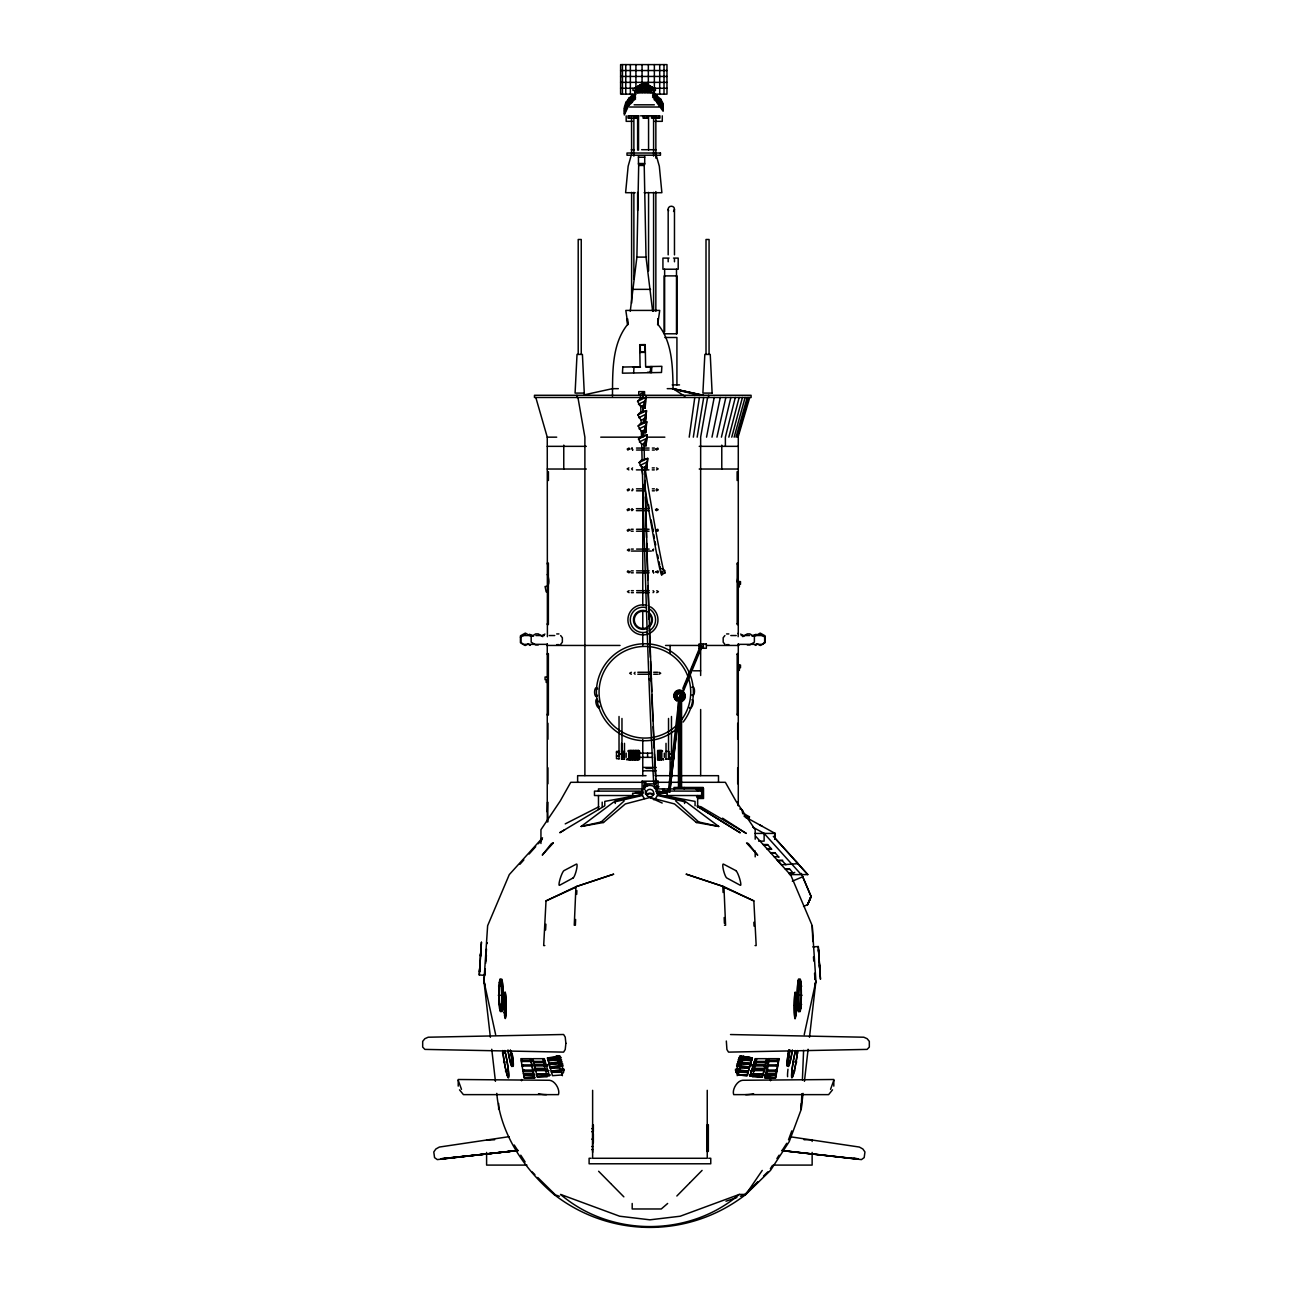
<?xml version="1.0" encoding="UTF-8"?>
<svg xmlns="http://www.w3.org/2000/svg" width="1292" height="1292" viewBox="0 0 1292 1292"><rect width="100%" height="100%" fill="white"/><g stroke="black" fill="none" stroke-linecap="round" stroke-linejoin="round"><path stroke-width="1.5" d="M592.624 1090.319L592.624 1158.278L707.241 1158.278L707.241 1090.319M644.32 484.145A187.34 3.585 81.1 0 0 661.827 574.585L661.843 570.967L661.843 574.585L664.895 572.873L664.944 570.644L661.875 568.738M547.259 811.877L547.614 801.944L547.953 821.825M630.254 311.227L636.891 257.108L638.684 165.457M661.843 574.585L661.875 572.372M726.33 1041.029L726.912 1049.54L728.527 1052.124L867.126 1049.395L869.322 1047.069L869.322 1041.368L867.126 1038.687L863.815 1037.218L730.513 1034.537M801.847 1093.678L801.218 1109.408L789.218 1141.627L770.468 1170.423L745.855 1194.422L740.445 1196.279M802.397 1079.902L803.592 1050.38M575.618 919.452L575.376 925.233L574.262 925.233L575.925 886.7L613.555 874.216L575.925 886.7L546.015 900.895L543.674 945.566L544.788 945.566M576.684 894.403L576.862 890.559M643.691 432.788L646.775 421.741L640.251 423.711L638.151 425.989L641.381 431.431L645.693 432.739L646.775 421.741L638.151 425.989M638.781 417.736L645.725 414.312L643.416 421.66L645.419 421.612L646.501 410.614L639.976 412.584L637.877 414.861L641.107 420.304L641.187 424.018M645.693 432.739L646 425.439L639.055 428.863M644.03 445.869L646.016 445.821L647.098 434.823L640.574 436.793L638.474 439.054L641.704 444.513L642.108 460.194M639.992 465.459L646.953 462.052L644.627 469.384L646.63 469.351L647.712 458.353L641.187 460.307L639.088 462.584L642.318 468.027L642.673 481.738A6667.479 64.325 90 0 0 648.342 663.7L649.488 693.546A6667.479 64.325 90 0 0 652.961 769.854L653.704 782.952M737.732 804.706L737.942 801.944L738.152 804.706M545.595 930.03L545.902 924.2M657.967 318.801L657.66 324.744L659.727 310.419L625.829 310.419L627.896 324.744L627.573 318.801M485.162 969.065L484.775 975.331L479.284 974.976L481.432 942.256M633.645 372.984L634.017 366.831M650.296 372.677L650.651 366.54M651.459 372.661L651.83 366.508M479.962 964.591L480.091 962.492L479.978 964.446M480.624 954.74L481.222 945.421L480.931 949.572M480.188 961.054L480.043 963.218L480.204 961.006M480.527 956.161L480.672 954.013L480.511 956.209M480.075 962.427L479.493 971.81L479.784 967.66M479.978 964.866L480.414 958.212M480.398 957.808L481.432 942.272M490.379 1037.25L483.951 981.112L487.633 925.718L509.29 874.603L542.527 837.83M485.679 961.2L486.486 948.99M480.188 961.636L479.284 974.959M480.527 955.596L480.753 952.366M495.643 1034.65L483.951 981.112L485.081 969.242M485.647 963.315L486.406 955.402M736.359 1071.924L736.537 1070.131L736.101 1071.924L738.168 1074.992L747.002 1075.671L752.073 1058.003L740.655 1056.032L735.859 1071.924L737.926 1074.992L747.115 1075.671L752.186 1058.003L739.492 1056.048M803.043 1093.371L801.218 1109.408L801.218 1103.513M804.432 1081.339L808.098 1049.265M809.486 1037.25L815.914 981.112L812.232 925.718L790.575 874.603M669.514 790.591L665.396 790.591L665.396 791.996L669.805 791.996L680.399 696.307L681.756 693.029M682.031 694.611L680.674 697.89L669.805 791.996L668.4 790.591L679.156 697.341L680.513 694.062M643.158 83.867L641.123 88.276L643.497 83.867M668.174 254.863L668.174 209.256C668.012 205.202 674.634 205.202 674.472 209.256L674.472 254.863M674.472 209.256L673.552 211.484M689.217 437.164L694.789 397.484M750.168 1075.897L755.255 1058.681L766.705 1058.681L765.235 1068.355L762.215 1076.817L749.925 1075.897L755.497 1058.681M693.336 437.164L699.408 397.484M697.163 437.164L703.688 397.484M778.785 1058.681L775.442 1077.883L764.509 1077.706L765.526 1077.883L767.577 1064.899L777.509 1064.899L777.509 1066.013L763.943 1066.013M768.223 1062.347L768.853 1058.681M707.596 397.484L700.652 437.164L700.652 643.448M766.705 1058.681L762.393 1076.817L752.477 1076.817L756.773 1058.681M547.953 723.262L547.953 739.25M547.953 767.803L547.953 783.792M706.546 437.164L714.201 397.484M737.684 739.25L737.684 723.262M737.684 783.792L737.684 767.803M711.989 437.164L720.29 397.484M804.222 1034.65L815.914 981.112L814.864 984.94M716.947 437.164L725.846 397.484M721.42 437.164L730.852 397.484M735.293 397.484L725.377 437.164L725.377 446.338M728.833 437.164L739.153 397.484M643.852 83.867L642.641 88.276L642.285 86.079M731.757 437.164L742.432 397.484M734.147 437.164L745.113 397.484M631.255 155.218L628.138 166.248L625.603 192.702L635.179 192.702M736.004 437.164L747.196 397.484M737.312 437.164L748.666 397.484M737.199 1075.671L739.218 1068.597M740.736 1063.3L741.753 1059.763M738.071 437.164L749.748 397.484M743.707 1056.048L738.168 1074.992L747.357 1074.508M625.845 102.391L624.311 107.333L624.311 114.972L628.623 105.637L632.482 102.116L632.482 94.461L625.845 102.391L625.845 110.03M624.311 108.867L628.623 99.532L635.583 94.381M624.311 110.401L628.623 101.067L635.583 95.915M624.311 111.919L628.623 102.601L635.583 97.449M624.311 113.454L628.623 104.119L635.583 98.983M632.967 489.829L632.014 490.815L632.644 488.844M652.896 529.252L652.896 531.206M652.686 550.069L653.623 549.084L652.993 551.054M750.523 1063.461L752.364 1058.003L748.456 1057.147M645.419 421.612L646.501 410.614L637.877 414.861M646.016 445.821L647.098 434.823L638.474 439.054M646.63 469.351L647.712 458.353L639.088 462.584M830.546 1089.334L833.808 1080.306M788.491 1139.835L791.786 1130.888M809.567 899.926L807.565 904.723L811.053 896.503L801.363 873.457M682.919 688.248L700.652 645.451M682.806 690.493L701.168 646.145M683.08 692.076L702.17 646.016M642.883 83.867L639.766 88.276L641.413 86.079M832.516 1089.834L828.624 1094.631L733.695 1094.631C731.87 1089.915 736.892 1080.79 742.593 1080.274L833.808 1079.498L833.808 1086.12M808.679 901.977L807.516 904.755L811.134 896.503L802.687 876.751M809.858 899.248L810.52 897.746M808.97 901.315L811.101 896.503L807.645 904.691L803.527 906.419M644.369 459.403L644.127 443.317L646.339 438.521L639.378 441.945M748.31 818.66L748.892 817.61L745.726 817.658M629.511 449.051L627.815 450.036L627.234 449.051L628.946 448.066L629.979 449.051M629.511 489.829L627.815 490.815L627.234 489.829L628.946 488.844M656.045 449.051L657.741 448.066L658.306 449.051L656.611 450.036L655.577 449.051M629.414 509.678L627.702 510.647L627.137 509.678L628.849 508.693L629.882 509.678M629.511 530.221L627.815 531.206L627.234 530.221L628.946 529.252L629.979 530.221M655.932 509.678L656.514 508.693L658.209 509.678L656.514 510.647L655.48 509.678M629.575 571.839L629.01 572.808L627.298 571.839L627.88 570.854L630.044 571.839M656.045 530.221L657.741 529.252L658.306 530.221L657.741 531.206L655.577 530.221M656.11 571.839L657.806 570.854L658.371 571.839L657.806 572.808L655.642 571.839M548.422 471.693L548.422 480.511M737.118 480.511L737.118 471.693M660.81 796.082L662.667 796.082M770.355 1168.727L772.535 1165.336M776.912 1158.569L779.092 1155.177M782.371 1150.09L786.731 1143.307M496.806 1093.371C500.036 1133.326 523.954 1169.034 554.01 1194.422A155.977 155.977 0 0 0 745.855 1194.422L762.232 1170.423M676.41 700.183L678.025 698.084L677.347 697.567A2.842 2.842 0 0 1 677.719 693.223A2.842 2.842 0 0 1 681.934 694.353A2.842 2.842 0 0 1 680.093 698.294L678.494 698.504L681.126 700.829M560.647 644.353L562.359 642.156L562.359 637.747L560.647 635.535M724.909 635.535L723.181 637.747L723.181 642.156L724.909 644.353M657.967 787.845L659.001 786.57M519.901 864.316L523.858 859.891M529.122 854.012L535.695 846.664M538.328 843.724L542.285 839.299M637.554 401.376L639.637 399.099L646.162 397.145L645.079 408.143L643.093 408.175L643.206 405.623L646.162 397.145L637.554 401.376L640.767 406.819L640.913 412.358M640.687 86.079L638.603 88.276L642.673 83.867M676.846 1196.004L689.427 1183.23M689.702 1182.955L702.073 1170.407M642.076 792.287L642.076 781.192L644.756 783.873L655.367 783.873L658.048 781.192L658.048 787.587L654.463 787.587M744.903 1194.422L757.79 1181.712M763.524 1176.059L767.819 1171.828M637.699 88.276L642.528 83.867M642.269 795.501L613.522 802.154L581.142 826.46L601.151 821.97L624.117 800.992M667.657 1203.466L661.278 1208.973L632.192 1208.973L632.192 1203.466M581.142 826.46L603.477 822.487L625.344 803.931L649.924 797.503L674.521 803.931L696.388 822.487L718.723 826.46L686.343 802.154L657.596 795.501M739.299 1194.422C689.201 1237.284 610.648 1237.284 560.567 1194.422L619.643 1216.224L649.924 1219.826L680.206 1216.224L739.299 1194.422L745.855 1194.422M742.787 636.649L747.277 633.888L749.893 633.888L754.383 636.649L754.383 642.156L749.893 644.918L747.277 644.918M646.485 83.867L653.72 88.276L646.501 83.867L641.962 83.867L634.743 88.276L639.75 86.079M541.881 635.89L544.933 634.065M564.652 829.771L559.759 832.71L604.785 805.804L604.785 801.395L642.076 794.532M641.962 83.867L634.856 88.276L638.329 86.079L650.215 86.079L651.346 88.276L645.935 83.867M751.976 636.116L756.111 634.275M520.434 637.247L525.214 634.485M528.59 643.674L525.214 645.515L520.434 642.754L520.434 635.826L525.36 633.08L530.14 635.826M755.416 635.826L760.18 633.08L765.106 635.826L765.106 642.754L760.342 645.515L756.967 643.674M565.218 823.892L598.923 806.741M640.767 406.819L643.206 405.623L643.174 411.873M641.107 420.304L643.529 419.109L643.626 422.823M641.704 444.513L644.127 443.317M642.318 468.027L644.74 466.832L644.983 483.111A6668.949 64.342 -90 0 0 645.209 491.025M575.263 887.539L546.015 900.895M789.525 874.587L794.742 872.375M792.319 881.176L802.768 876.751M725.991 1201.237L736.828 1197.523M646.097 794.612L649.924 793.74L653.768 794.612M696.388 822.487L698.714 821.97L718.723 826.46M547.437 1058.003L559.097 1056.032L563.748 1071.924L561.697 1074.992L552.492 1075.671L547.437 1058.003L560.841 1057.227M548.196 1059.569L559.872 1057.599L559.872 1058.713L548.196 1060.667L548.196 1059.569L552.233 1059.569M548.196 1060.667L561.6 1059.892M549.294 1063.413L560.97 1061.443L560.97 1062.557L549.294 1064.511L549.294 1063.413L553.331 1063.413M562.698 1063.736L549.294 1064.511M550.327 1067.014L562.004 1065.06L562.004 1066.158L550.327 1068.113L550.327 1067.014L554.365 1067.014M551.539 1071.213L563.199 1069.259L563.199 1070.357L551.539 1072.312L551.539 1071.213L555.576 1071.213M584.049 394.868L612.473 388.666L618.335 388.666M642.221 794.742L615.25 800.539L615.25 803.479M646.081 793.918L649.924 793.094L653.784 793.918M502.378 1052.98L503.379 1052.818M504.042 1052.98L505.043 1052.818M503.557 1061.976L504.542 1061.814M505.915 1061.976L506.9 1061.814M505.43 1070.971L506.416 1070.81M507.094 1070.971L508.079 1070.81M506.884 1074.702L507.885 1074.524M531.755 1058.681L520.837 1058.681L524.164 1077.883L534.517 1077.011L530.431 1058.681M524.164 1077.883L535.114 1077.706L525.182 1077.706M509.032 1136.685L439.361 1147.054L435.872 1148.992L433.789 1151.963L434.548 1157.616L437.294 1159.602L516.816 1150.51M678.946 698.907L680.206 698.746M680.513 699.085L678.914 699.295L679.35 697.89M440.96 1159.069L516.558 1150.623M440.943 1158.956L518.286 1150.526L440.927 1158.779L516.994 1150.607M537.214 1076.817L549.455 1075.897L544.352 1058.681L532.918 1058.681L537.214 1076.817L547.13 1076.817L542.834 1058.681M812.797 946.907L818.288 946.535L819.225 960.457L819.063 958.357M639.831 352.441L645.37 352.345M633.209 367.283L640.493 367.138M645.952 367.041L651.41 366.944M647.453 372.306L651.087 372.241M499.31 982.372L500.311 982.372M498.567 986.151L499.568 986.151M500.101 986.151L501.118 986.151M504.3 994.824L505.124 994.808M498.292 995.276L499.31 995.276M500.488 995.276L501.49 995.276M503.832 997.892L505.624 997.876M498.68 1004.401L499.681 1004.385M500.214 1004.401L501.231 1004.385M503.67 1005.289L504.494 1005.289M505.059 1005.289L505.883 1005.289M499.471 1008.18L500.472 1008.164M503.928 1012.686L505.721 1012.686M504.429 1015.754L505.253 1015.754M620.596 70.527L666.979 70.527M620.596 76.438L666.979 76.438M620.596 82.365L666.979 82.365M620.596 88.276L666.979 88.276M634.743 92.685L653.72 92.685L653.72 90.488L653.607 92.685M635.922 94.138L620.596 94.138L620.596 64.6L666.979 64.6L666.979 94.138L654.366 94.138L654.366 90.23M634.13 104.814L654.333 104.814M629.543 107.01L658.92 107.01M638.894 115.828L627.993 115.828L627.993 118.153L632.353 118.153M640.59 115.828L655.884 115.828L655.884 118.153M662.279 115.828L662.279 121.335L654.769 121.335M633.839 118.153L638.2 118.153L638.2 115.828M632.499 121.335L626.184 121.335L626.184 115.828M631.255 149.71L634.372 149.71M641.639 149.71L656.207 149.71M638.49 157.22L644.676 157.22M638.49 163.519L644.676 163.519M639.201 165.457L643.707 165.457M644.223 165.457L646.016 257.108L652.654 311.227M644.143 192.702L648.455 192.702M649.666 192.702L661.875 192.702L659.324 166.248L656.207 155.218M636.891 257.108L646.016 257.108M669.03 258.093L662.925 258.093L662.925 269.22L678.187 269.22L678.187 258.093L673.52 258.093M632.321 289.36L650.57 289.36M664.363 333.788L676.976 333.788L676.976 275.89L664.136 275.89L664.136 331.786M664.831 337.487L676.927 337.487L676.927 384.887M672.211 384.887L679.511 384.887M667.221 388.666L673.084 388.666L703.397 395.287M584.355 393.091L575.085 393.091L577.023 354.412L582.417 354.412L584.275 393.091M712.183 393.091L702.896 393.091L704.834 354.412L710.245 354.412L712.118 393.091M641.203 397.484L534.468 397.484L534.468 395.287L751.088 395.287L751.088 397.484L645.919 397.484M535.809 397.484L547.259 437.164L556.707 437.164M600.748 437.164L642.77 437.164M648.39 437.164L664.863 437.164M547.259 446.338L586.326 446.338M699.214 446.338L738.281 446.338M636.488 448.066L649.068 448.066M652.347 448.066L654.382 448.066M636.488 450.036L649.068 450.036M652.347 450.036L654.382 450.036M628.849 467.914L627.137 468.899L628.849 469.884M632.547 467.914L631.61 468.899L632.547 469.884M652.25 467.914L654.285 467.914M656.514 467.914L658.209 468.899L656.514 469.884M547.259 469.028L586.326 469.028M699.214 469.028L738.281 469.028M636.391 469.884L648.955 469.884M652.25 469.884L654.285 469.884M636.488 488.844L643.674 488.844M652.347 488.844L654.382 488.844M656.611 488.844L658.306 489.829L656.611 490.815L656.045 489.829M636.488 490.815L643.674 490.815M652.347 490.815L654.382 490.815M636.391 508.693L648.955 508.693M636.391 510.647L648.955 510.647M631.174 529.252L633.193 529.252M636.488 529.252L649.068 529.252M631.174 531.206L633.193 531.206M636.488 531.206L649.068 531.206M631.271 549.084L633.29 549.084M636.585 549.084L649.165 549.084M629.043 551.054L627.347 550.069L629.043 549.084L629.608 550.069M631.271 551.054L651.362 551.054M547.259 563.086L548.373 563.086L548.373 624.553L547.259 624.553M738.281 563.086L737.183 563.086L737.183 624.553L738.281 624.553M547.259 563.99L548.373 563.99M737.183 563.99L738.281 563.99M631.239 570.854L633.258 570.854M636.552 570.854L649.133 570.854M631.239 572.808L633.258 572.808M636.552 572.808L649.133 572.808M547.259 574.456C548.729 576.539 550.683 587.666 545.062 586.487L546.161 591.833L547.259 591.833M738.281 574.456L737.167 581.965M738.281 581.594L740.494 581.594L740.494 584.259L739.379 584.259M738.281 586.939L739.379 586.939L739.379 581.594M629.107 590.686L627.411 591.671L629.107 592.657M631.336 590.686L633.371 590.686M636.649 590.686L649.23 590.686M653.058 590.686L654.01 591.671L653.058 592.657M656.772 590.686L658.468 591.671L656.772 592.657M631.336 592.657L633.371 592.657M636.649 592.657L649.23 592.657M547.259 623.648L548.373 623.648M737.183 623.648L738.281 623.648M738.281 633.128L738.152 636.698M556.707 633.936L558.952 633.936M726.588 633.936L728.833 633.936M529.445 634.275L533.58 636.116M760.148 634.485L765.106 637.247M523.228 635.535L532.466 635.535M535.922 635.535L544.352 635.535M549.31 635.535L554.752 635.535M730.804 635.535L736.23 635.535M741.204 635.535L749.635 635.535M753.075 635.535L762.328 635.535M547.437 644.353L523.018 644.353L520.918 642.156L520.918 637.747M738.103 644.353L762.538 644.353L764.638 642.156L764.638 637.747M556.707 644.643L558.952 644.643M726.588 644.643L728.833 644.643M538.279 644.918L535.663 644.918L531.173 642.156L531.173 636.649L535.663 633.888L538.279 633.888L542.769 636.649M529.445 645.289L530.414 645.289M546.613 645.451L620.031 645.451M665.525 645.451L701.314 645.451M706.546 645.451L738.943 645.451M755.126 645.289L756.111 645.289M547.259 653.607L548.373 653.607L548.373 715.074L547.259 715.074M738.281 653.607L737.183 653.607L737.183 715.074L738.281 715.074M547.259 654.511L548.373 654.511M737.183 654.511L738.281 654.511M738.281 665.041L740.494 665.041L740.494 667.722L739.379 667.722M738.281 670.387L739.379 670.387L739.379 665.041M693.336 670.806L700.652 670.806M631.352 672.26L629.656 673.245L631.352 674.23M635.066 672.26L634.114 673.245L635.066 674.23M637.812 672.26L651.475 672.26M653.687 672.26L657.596 672.26M659.017 672.26L660.713 673.245L659.017 674.23M637.812 674.23L651.475 674.23M653.687 674.23L657.596 674.23M547.259 677.008L545.062 677.008L545.062 679.673L546.161 679.673L546.161 682.354L547.259 682.354M547.259 714.169L548.373 714.169M737.183 714.169L738.281 714.169M628.687 751.266L629.527 751.266M630.367 751.266L631.207 751.266M632.046 751.266L632.886 751.266M633.726 751.266L634.566 751.266M635.406 751.266L636.245 751.266M637.085 751.266L637.925 751.266M638.765 751.266L639.605 751.266L639.605 759.228L638.765 759.228M657.612 751.266L658.452 751.266M659.291 751.266L660.131 751.266M660.971 751.266L661.811 751.266M619.029 751.395L616.494 751.395L616.494 758.695L619.029 758.695M621.549 751.395L624.488 751.395M666.01 751.395L668.949 751.395M671.469 751.395L673.988 751.395L673.988 758.695L671.469 758.695M616.494 752.38L619.029 752.38M671.469 752.38L673.988 752.38M637.925 753.155L652.638 753.155M619.029 754.011L621.969 754.011M668.529 754.011L671.469 754.011M616.494 756.03L619.029 756.03M637.925 757.354L652.638 757.354M621.549 759.115L624.488 759.115M666.01 759.115L668.949 759.115M627.008 759.228L627.847 759.228M628.687 759.228L629.527 759.228M630.367 759.228L631.207 759.228M632.046 759.228L632.886 759.228M633.726 759.228L634.566 759.228M635.406 759.228L636.245 759.228M637.085 759.228L637.925 759.228M657.612 759.228L658.452 759.228M659.291 759.228L660.131 759.228M660.971 759.228L661.811 759.228M662.651 759.228L663.49 759.228M643.642 767.432L653.09 767.432M654.35 767.432L656.207 767.432M646.048 768.417L651.33 768.417M643.642 770.807L653.041 770.807M654.35 770.807L656.207 770.807M646.048 775.684L577.621 775.684L577.621 782.306M655.076 775.684L718.497 775.684L718.497 782.306M642.076 781.192L658.048 781.192M646.048 782.306L570.757 782.306L560.211 801.04L540.944 829.69L540.944 843.482M655.092 782.306L725.361 782.306L735.907 801.04L755.19 829.69L755.19 839.202M647.567 784.906L643.674 784.906L643.674 787.587M643.674 785.746L647.26 785.746M642.108 788.911L598.471 788.911L598.471 791.124M655.997 788.911L701.637 788.911L701.637 796.227L696.549 796.227M696.259 789.703L702.073 789.703M642.108 791.124L594.481 791.124L594.481 795.533L634.162 795.533M655.997 791.124L659.97 791.124M701.637 791.124L662.635 791.059L664.298 791.059M637.198 791.964L639.055 791.625M643.222 791.996L635.551 791.996L635.551 793.223M656.643 791.996L664.298 791.996M642.043 792.416L636.116 791.996M657.822 792.416L663.733 791.996M643.222 793.223L632.644 793.223L632.644 797.148M656.643 793.223L667.205 793.223L667.205 797.148M665.929 795.533L701.637 795.533M637.198 796.082L639.055 796.082M696.986 797.035L702.073 797.035M697.276 797.697L703.106 797.697L703.106 787.458L674.004 787.458L674.004 788.911M697.712 798.488L703.526 798.488L703.526 788.249M754.948 833.421L775.119 833.421L775.119 839.202M758.614 841.14L764.121 841.14L764.121 833.421L752.752 827.122M763.152 844.532L767.561 844.532L771.744 849.296L767.335 849.296M763.637 845.21L768.046 845.21M766.85 848.618L771.243 848.618M770.533 852.704L774.942 852.704L778.947 857.258M770.84 853.172L775.248 853.172M774.231 856.79L778.64 856.79M782.71 860.214L777.203 860.214L788.831 873.021L793.24 873.021M777.849 860.795L782.258 860.795L785.891 864.816M785.148 868.918L789.557 868.918L793.466 873.457L789.057 873.457L790.09 874.603L807.839 874.603L773.31 836.295M786.844 869.354L789.783 869.354M724.489 925.233L725.587 925.233L723.94 886.7L686.294 874.216L723.94 886.7L753.85 900.895L756.175 945.566L755.077 945.566M753.85 900.895L724.602 887.539M556.158 1056.048L560.114 1056.048M560.889 1057.631L556.917 1057.631L556.917 1058.729L560.889 1058.729M738.733 1057.631L751.411 1059.569L751.411 1060.667L738.007 1059.892M742.254 1058.003L752.186 1058.003M738.733 1058.729L751.411 1060.667M767.852 1058.681L779.06 1058.681L775.701 1077.883L765.009 1077.011L769.176 1058.681L767.351 1070.454L765.009 1077.011L774.425 1077.706M747.39 1059.569L751.411 1059.569M532.433 1060.377L521.516 1060.377L521.516 1061.475L532.433 1061.475M767.173 1060.377L778.107 1060.377L778.107 1061.475L767.173 1061.475M561.988 1061.475L558.015 1061.475L558.015 1062.573L561.988 1062.573M737.635 1061.475L750.313 1063.413L750.313 1064.511L736.908 1063.736M737.635 1062.573L750.313 1064.511M746.275 1063.413L750.313 1063.413M547.921 1064.689L534.194 1064.689L534.194 1065.916L547.921 1065.916M751.702 1064.689L765.429 1064.689L765.429 1065.916L751.702 1065.916M563.021 1065.076L559.048 1065.076L559.048 1066.175L563.021 1066.175M736.601 1065.076L749.279 1067.014L749.279 1068.113L739.363 1068.113M533.031 1066.013L522.113 1066.013L522.113 1064.899L532.029 1064.899L532.029 1066.013M736.601 1066.175L749.279 1068.113M745.242 1067.014L749.279 1067.014M550.327 1068.113L560.243 1068.113M534.613 1068.355L544.53 1068.355M755.077 1068.355L764.993 1068.355M564.216 1069.275L560.26 1069.275L560.26 1070.374L564.216 1070.374M735.39 1069.275L748.084 1071.213L748.084 1072.312L738.152 1072.312L738.152 1071.213M533.935 1070.067L523.018 1070.067L523.018 1071.181L533.935 1071.181M766.689 1070.067L776.605 1070.067L776.605 1071.181L766.689 1071.181M735.39 1070.374L748.084 1072.312M549.035 1070.6L535.308 1070.6L535.308 1069.372L546.742 1069.372L546.742 1070.6M750.571 1070.6L764.315 1070.6L764.315 1069.372L752.865 1069.372L752.865 1070.6M744.047 1071.213L748.084 1071.213M551.539 1072.312L561.455 1072.312L561.455 1071.213M523.389 1073.329L533.305 1073.329L534.081 1077.883M766.301 1073.329L776.234 1073.329M534.694 1074.508L523.777 1074.508L523.777 1075.606L534.694 1075.606M764.912 1074.508L775.83 1074.508L775.83 1075.606L764.912 1075.606M550.392 1074.992L536.664 1074.992L536.664 1073.765L548.099 1073.765L548.099 1074.992M749.231 1074.992L762.958 1074.992L762.958 1073.765L751.524 1073.765L751.524 1074.992M765.526 1077.883L775.442 1077.883M459.516 1089.834L463.424 1094.631L558.435 1094.631C560.26 1089.915 555.237 1080.79 549.52 1080.274L458.224 1079.498L458.224 1086.12M591.801 1128.659L592.624 1128.659M591.801 1131.727L592.624 1131.727M591.801 1139.14L592.624 1139.14M494.658 1139.738L486.6 1140.174M804.076 1139.738L812.135 1139.738L812.135 1141.434M591.801 1146.537L592.624 1146.537M591.801 1149.605L592.624 1149.605M591.138 1158.278L589.104 1158.278L589.104 1163.785L710.762 1163.785L710.762 1158.278L708.71 1158.278M526.942 1165.093L486.6 1165.093L486.6 1152.416M773.811 1165.093L812.135 1165.093L812.135 1152.416M800.006 982.372L801.024 982.372M799.215 986.151L800.216 986.151M800.765 986.151L801.767 986.151M795.21 994.808L796.017 994.824M798.827 995.276L799.845 995.276M801.024 995.276L802.025 995.276M794.693 997.876L796.486 997.892M799.102 1004.385L800.103 1004.401M800.636 1004.385L801.654 1004.401M795.824 1005.289L796.647 1005.289M794.451 1005.289L795.258 1005.289M799.845 1008.164L800.846 1008.18M794.612 1012.686L796.405 1012.686M795.081 1015.754L795.888 1015.754M749.925 1075.897L762.393 1076.817M781.757 1150.607L857.791 1158.956M853.818 1158.359L857.823 1158.779L853.851 1158.359M782.177 1150.623L861.441 1159.602L864.187 1157.616L864.946 1151.963L862.862 1148.992L859.374 1147.054L789.703 1136.685M781.918 1150.51L857.775 1159.102M796.954 1052.818L797.939 1052.98M795.291 1052.818L796.276 1052.98M795.775 1061.814L796.76 1061.976M793.417 1061.814L794.418 1061.976M793.918 1070.81L794.903 1070.971M792.238 1070.81L793.24 1070.971M792.448 1074.524L793.433 1074.702M697.002 806.03L700.926 806.741L746.275 833.421L722.551 818.191M657.773 794.532L695.064 801.395L695.064 805.804M657.628 794.742L684.598 800.539L684.598 803.479M672.857 388.666L702.961 395.287M601.151 821.97L603.477 822.487M672.211 388.666L701.653 395.287M673.019 389.102L697.599 394.835M554.01 1194.422L559.42 1196.279M680.674 697.89L679.156 697.341L680.399 696.307L680.674 787.458M649.924 797.503L662.198 803.026M743.74 813.653L749.57 816.835L748.472 818.757L749.118 817.545L744.16 815.01M744.16 816.383L762.312 826.331M759.551 824.845L775.119 833.421M740.623 634.065L743.675 635.89M654.075 93.46L660.664 99.064L663.135 103.618L663.135 111.257L657.063 102.924L657.063 95.285M652.589 94.074L660.664 100.582L663.135 105.153M652.589 95.608L660.664 102.116L663.135 106.687M652.589 97.142L660.664 103.651L663.135 108.221M654.075 99.581L660.664 105.185L663.135 109.739M650.134 86.079L653.607 88.276M684.922 396.386L673.084 388.666C672.664 367.09 672.438 342.219 658.177 324.744L658.177 318.801M645.58 83.867L650.764 88.276L650.764 92.685M678.171 699.247L677.444 698.681A3.714 3.714 0 0 1 676.96 692.706A3.714 3.714 0 0 1 682.838 694.288A3.714 3.714 0 0 1 679.35 699.263M676.927 699.489L676.071 698.827A4.635 4.635 0 0 1 675.328 697.874M677.363 700.296L675.781 699.117A5.039 5.039 0 0 1 676.459 691.414A5.039 5.039 0 0 1 683.92 693.416A5.039 5.039 0 0 1 680.658 700.425M677.121 700.603L675.458 699.44A5.507 5.507 0 0 1 676.184 691.042A5.507 5.507 0 0 1 684.34 693.223A5.507 5.507 0 0 1 680.771 700.878L680.642 700.393M645.306 83.867L649.876 88.276L647.777 86.079M645.79 83.867L650.764 88.276L648.713 86.079M644.983 83.867L648.713 88.276L647.05 86.079M679.77 698.681L681.562 701.621L681.562 788.249M675.748 800.992L698.714 821.97M532.029 1171.828L534.904 1174.654M537.763 1177.48L554.962 1194.422M658.048 787.587L655.367 783.873M598.616 1171.263L611.003 1183.811M611.471 1184.296L623.858 1196.844M644.611 83.867L647.34 88.276L646.194 86.079M774.635 837.83L798.036 863.654L781.482 864.816L755.61 836.199M764.121 833.421L801.266 874.603M795.904 861.36L807.758 874.603M644.24 86.079L645.822 88.276L645.241 86.079M514.216 1145.003L517.494 1150.09M520.773 1155.177L525.133 1161.944M643.238 86.079L644.24 88.276M645.031 427.684L646.371 430.801M668.594 210.838L668.174 209.256M458.224 1080.306L461.486 1089.334M557.853 1059.763L558.871 1063.3M560.389 1068.597L562.408 1075.671M483.951 981.112L485.001 984.94M577.944 397.484L584.888 437.164L584.888 775.588M530.754 1058.681L533.305 1073.329M491.751 1049.265L495.434 1081.339M818.676 952.915L818.983 957.049L818.288 946.552M819.822 969.856L819.709 967.902L820.258 976.09L819.532 965.35L820.468 979.239L818.983 956.92L819.112 959.068M814.881 978.529L814.961 979.627L814.558 973.247M818.757 953.286L818.498 949.717L818.611 951.687M818.983 956.532L819.322 962.056M819.419 963.751L819.774 969.275L819.645 966.739M813.476 956.888L813.766 961.038M818.934 956.661L819.822 969.145M753.866 922.262L754.06 926.138M722.842 886.7L723.084 892.481M724.166 917.53L724.408 923.312M651.669 691.414L650.651 665.105A6668.949 64.342 -90 0 1 650.506 661.213M812.232 925.718L812.813 941.545M643.787 436.518L643.804 430.236L641.381 431.431L641.51 437.019M777.09 1060.377L777.09 1061.475M776.492 1064.899L776.492 1066.013M775.588 1070.067L775.588 1071.181M775.055 833.421L775.055 839.202M774.829 1074.508L774.829 1075.606M768.498 1060.377L768.498 1061.475M768.175 1060.377L768.175 1061.475M767.9 1064.899L767.9 1066.013M766.996 1070.067L766.996 1071.181M766.237 1074.508L766.237 1075.606M765.914 1074.508L765.914 1075.606M755.965 1061.41L755.965 1062.638M755.513 1064.689L755.513 1065.916M755.19 850.976L755.19 856.871M754.383 1069.372L754.383 1070.6M753.995 1064.689L753.995 1065.916M753.042 1073.765L753.042 1074.992M741.495 1059.569L741.495 1060.667M738.281 437.164L738.281 633.774M738.281 643.836L738.281 805.82M721.776 445.126L721.776 469.157M709.066 354.412L709.066 239.488L706.013 239.488L706.013 354.412M708.646 395.287L708.646 397.484M708.339 1124.605L708.339 1151.188M707.968 1133.891L707.968 1151.624M707.241 1124.605L707.241 1151.624M703.381 643.981L703.381 648.277M700.652 647.405L700.652 675.49M700.652 709.518L700.652 775.588M697.648 788.911L697.648 791.124M697.648 795.533L697.648 807.548M684.195 787.458L684.195 788.911M681.126 697.89L681.094 788.249M680.27 787.458L680.545 700.038A4.635 4.635 0 0 0 681.675 699.57M679.35 701.524L679.35 787.458M678.946 697.89L678.914 710.309M678.914 722.293L678.914 788.249M678.494 697.89L678.494 787.458M676.491 269.22L676.491 333.788M674.472 259.111L674.472 261.775M674.424 788.249L674.424 789.703M671.469 716.495L671.469 759.034M670.128 645.451L670.128 653.251M670.128 757.193L670.128 775.265M668.949 752.428L668.949 759.244M668.529 718.465L668.529 758.905M668.174 259.111L668.174 261.775M666.01 743.336L666.01 759.244M664.637 269.22L664.637 331.786M664.33 753.155L664.33 757.354M664.298 788.685L664.298 793.223M664.007 64.6L664.007 94.138M663.49 759.098L663.49 760.067M662.651 751.088L661.811 750.442L661.811 760.067L662.651 759.098M662.635 788.685L662.635 792.416M660.664 99.064L660.664 106.703M659.711 64.6L659.711 94.138M659.13 115.828L659.13 118.153M657.612 750.442L657.612 760.067M656.95 118.153L656.95 115.828L659.937 115.828L659.937 118.153L651.523 118.153L651.523 115.828M655.851 115.828L655.851 158.141M655.851 191.587L655.851 311.259M655.335 88.276L655.464 90.488L632.999 90.488L632.999 88.276M655.076 115.828L655.076 118.153M654.366 64.6L654.366 88.276M654.479 783.695L654.479 788.524M653.591 117.847L653.591 156.122M653.591 192.395L653.591 311.259M652.928 88.276L652.928 90.488M652.896 115.828L652.896 118.153M652.137 88.276L652.137 90.488M651.346 90.488L651.346 92.685M649.876 90.488L649.876 92.685M649.488 88.276L649.488 90.488M648.713 90.488L648.713 92.685M648.342 64.6L648.342 86.306M648.568 115.828L648.568 150.082M648.568 192.395L648.568 270.965M647.841 88.276L647.841 90.488M647.599 753.155L647.599 757.354M647.34 90.488L647.34 92.685M647.437 115.828L647.437 118.153L643.077 118.153L643.077 115.828M646.646 115.828L646.646 118.153M646.081 88.276L646.081 90.488M645.822 90.488L645.822 92.685M645.386 783.404L645.386 786.279M645.386 790.591L645.386 793.966M644.708 156.106L644.708 164.633L638.458 164.633L638.458 156.106M644.756 783.873L644.756 789.59M644.466 115.828L644.466 118.153M644.563 395.287L644.563 391.621L638.749 391.621L638.749 395.287M644.24 83.867L644.24 92.685M643.884 115.828L643.884 118.153M642.77 395.287L642.77 397.484M642.77 407.4L642.77 411.373M642.77 431.205L642.77 435.178M642.77 485.227L642.77 605.399M642.77 611.407L642.77 629.43M642.77 633.435L642.77 645.451M642.77 739.541L642.77 775.588M642.641 90.488L642.641 92.685M642.399 88.276L642.399 90.488M642.059 64.6L642.059 82.365M641.123 90.488L641.123 92.685M640.622 88.276L640.622 90.488M639.766 90.488L639.766 92.685M638.975 88.276L638.975 90.488M638.603 90.488L638.603 92.685M638.539 115.828L638.539 150.082M637.699 90.488L637.699 92.685M637.618 115.828L637.618 150.082M637.618 192.395L637.618 210.515M637.521 88.276L637.521 90.488M637.392 115.828L637.392 118.153M637.117 90.488L637.117 92.685M636.342 88.276L636.342 90.488M635.922 64.6L635.922 88.276M635.535 88.276L635.535 90.488M635.212 115.828L635.212 118.153M634.743 90.488L634.856 92.685M634.63 115.828L634.63 118.153M633.871 115.828L633.871 156.122M633.871 192.395L633.871 279.024M631.546 115.828L631.61 154.103M631.61 192.395L631.61 303.2M630.367 64.6L630.367 94.138M629.365 115.828L629.365 118.153M628.623 97.998L628.623 105.637M627.847 751.088L628.687 750.442L628.687 760.067L627.847 759.098M627.363 318.801L627.363 324.744C611.649 344.576 612.699 372.29 612.473 396.434M627.008 759.098L627.008 760.067M626.168 753.155L626.168 757.354M625.764 64.6L625.764 94.138M624.488 743.336L624.488 759.244M623.648 752.945L623.648 757.144M622.437 64.6L622.437 94.138M621.969 718.465L621.969 759.034M621.549 743.336L621.549 759.244M619.029 716.495L619.029 759.034M602.201 802.138L602.201 806.547M598.471 795.533L598.471 809.551M593.351 1124.944L593.351 1131.663M593.351 1133.811L593.351 1142.677M592.624 1124.944L592.624 1152.399M581.255 354.412L581.255 239.488L578.202 239.488L578.202 354.412M576.91 395.287L576.91 397.484M563.764 445.126L563.764 469.157M558.112 1059.569L558.112 1060.667M547.404 636.698L547.259 437.164M547.259 643.836L547.259 821.825M546.581 1073.765L546.581 1074.992M545.628 1064.689L545.628 1065.916M545.224 1069.372L545.224 1070.6M544.11 1064.689L544.11 1065.916M543.641 1061.41L543.641 1062.638M533.693 1074.508L533.693 1075.606M533.37 1074.508L533.37 1075.606M532.934 1070.067L532.934 1071.181M532.611 1070.067L532.611 1071.181M531.706 1064.899L531.706 1066.013M531.432 1060.377L531.432 1061.475M531.109 1060.377L531.109 1061.475M524.778 1074.508L524.778 1075.606M524.019 1070.067L524.019 1071.181M523.115 1064.899L523.115 1066.013M522.517 1060.377L522.517 1061.475M498.647 1103.513L498.647 1109.408M645.096 480.527A6666.203 64.325 90 0 0 650.764 662.457L651.911 692.302A6667.398 64.325 90 0 0 656.142 782.225M656.465 792.287A6668.949 64.342 -90 0 1 656.142 786.78M655.932 783.017A6668.949 64.342 -90 0 1 655.706 779.189M655.496 775.281A6668.949 64.342 -90 0 1 654.414 754.076M654.123 748.068A6668.949 64.342 -90 0 1 653.138 726.685M652.88 720.726A6668.949 64.342 -90 0 1 651.814 694.967M650.361 657.305A6668.949 64.342 -90 0 1 649.246 625.183M649.036 619.207A6668.949 64.342 -90 0 1 647.954 585.647M647.777 579.914A6668.949 64.342 -90 0 1 646.678 543.383M646.501 537.569A6668.949 64.342 -90 0 1 645.37 496.919M664.895 572.873A186.177 3.569 81.1 0 1 645.192 469.254M642.673 474.342A187.34 3.585 81.1 0 1 641.333 466.267M660.745 568.9A183.803 3.521 81.1 0 1 660.083 566.284M659.695 564.636A183.803 3.521 81.1 0 1 659.049 561.713M658.322 558.273A183.803 3.521 81.1 0 1 657.693 555.172M655.722 545.014A183.803 3.521 81.1 0 1 655.06 541.493M654.414 538.037A183.803 3.521 81.1 0 1 653.8 534.694M653.171 531.206A183.803 3.521 81.1 0 1 651.152 519.949M649.133 508.37A183.803 3.521 81.1 0 1 648.471 504.574M642.705 470.546A183.803 3.521 81.1 0 1 642.043 466.557M742.076 811.812A3.182 3.165 0 0 1 742.9 813.233M739.832 808.921A3.182 3.165 0 0 1 742.577 813.685M677.702 692.69A3.311 3.311 0 0 1 682.208 693.901A3.311 3.311 0 0 1 680.997 698.423M676.491 697.212A3.311 3.311 0 0 0 677.008 697.89L678.445 698.875L676.83 700.975L675.877 700.232A5.507 5.507 0 0 1 675.877 692.447M676.491 693.901A3.311 3.311 0 0 1 677.008 693.206M683.823 696.759A4.635 4.635 0 0 1 682.628 698.827M674.876 696.759A4.635 4.635 0 0 1 674.876 694.353M675.328 693.239A4.635 4.635 0 0 1 676.071 692.27M677.024 691.527A4.635 4.635 0 0 1 678.155 691.075M682.628 692.27A4.635 4.635 0 0 1 683.371 693.239M682.967 697.195A3.311 3.311 0 0 1 682.644 698.003M676.911 698.003A3.311 3.311 0 0 1 676.911 694.692M677.444 694.014A3.311 3.311 0 0 1 678.914 693.158M680.626 693.158A3.311 3.311 0 0 1 682.967 695.484M683.355 697.309A3.714 3.714 0 0 1 682.983 698.197M681.627 699.553A3.714 3.714 0 0 1 679.77 700.054M677.912 699.553A3.714 3.714 0 0 1 676.184 697.309M676.184 695.387A3.714 3.714 0 0 1 682.983 694.482M681.207 691.026A5.507 5.507 0 0 1 681.207 701.669L681.078 701.217A5.039 5.039 0 0 0 684.146 693.82M677.767 698.358A2.842 2.842 0 0 1 677.767 694.337A2.842 2.842 0 0 1 681.788 694.337A2.842 2.842 0 0 1 681.788 698.358M676.217 699.909A5.039 5.039 0 0 1 675.409 698.859M674.909 697.648A5.039 5.039 0 0 1 674.909 695.048M681.078 691.478A5.039 5.039 0 0 1 682.289 691.979M684.259 695.144A4.635 4.635 0 0 1 684.259 697.551M683.048 699.618A4.635 4.635 0 0 1 680.981 700.829M676.491 699.618A4.635 4.635 0 0 1 675.764 698.665M644.466 798.553A7.72 7.72 0 0 1 644.966 787.183A7.72 7.72 0 0 1 656.255 788.669A7.72 7.72 0 0 1 653.784 799.764M797.422 1051.203A15.278 1.373 -80.3 0 1 793.821 1072.522A15.278 1.373 -80.3 0 1 791.835 1072.522A15.278 1.373 -80.3 0 1 795.436 1051.203M797.6 1050.509A16.295 1.47 -80.3 0 1 793.756 1073.216A16.295 1.47 -80.3 0 1 791.657 1073.216A16.295 1.47 -80.3 0 1 795.501 1050.509M787.619 1076.704A16.295 1.47 -80.3 0 1 787.975 1069.211M788.685 1063.978A16.295 1.47 -80.3 0 1 789.137 1061.184M799.167 1008.551A15.278 1.292 -89.6 0 1 797.309 997.311A15.278 1.292 -89.6 0 1 799.037 980.547M799.215 1009.423A16.295 1.373 -89.6 0 1 797.229 995.308A16.295 1.373 -89.6 0 1 799.393 981.209M792.254 1050.331A12.403 1.163 -80.3 0 1 788.508 1065.722A12.403 1.163 -80.3 0 1 789.977 1050.331M787.813 1065.125A12.403 1.163 -80.3 0 1 788.895 1050.154M792.367 1050.121A13.227 1.244 -80.3 0 1 788.378 1066.53A13.227 1.244 -80.3 0 1 789.929 1050.121M788.217 1064.608A13.227 1.244 -80.3 0 1 786.99 1063.655A13.227 1.244 -80.3 0 1 788.847 1049.944M504.881 1051.203A15.278 1.373 80.3 0 1 508.483 1072.522A15.278 1.373 80.3 0 1 506.512 1072.522A15.278 1.373 80.3 0 1 502.911 1051.203M504.833 1050.509A16.295 1.47 80.3 0 1 508.677 1073.216A16.295 1.47 80.3 0 1 506.561 1073.216A16.295 1.47 80.3 0 1 502.717 1050.509M501.28 980.547A15.278 1.292 89.6 0 1 503.008 995.308A15.278 1.292 89.6 0 1 501.474 1010.069M500.941 981.209A16.295 1.373 89.6 0 1 503.089 995.308A16.295 1.373 89.6 0 1 501.118 1009.423M510.356 1050.331A12.403 1.163 80.3 0 1 511.81 1065.722A12.403 1.163 80.3 0 1 508.063 1050.331M510.388 1050.121A13.227 1.244 80.3 0 1 511.939 1066.53A13.227 1.244 80.3 0 1 507.95 1050.121M512.003 1053.319A12.403 1.163 80.3 0 1 512.02 1063.914M512.084 1053.319A13.227 1.244 80.3 0 1 512.1 1064.608M753.591 1093.694A198.693 62.468 -59.2 0 1 745.645 1094.647M770.387 1079.498A3.182 0.904 -71.1 0 1 770.517 1080.758M546.484 1094.647A198.71 62.517 59.1 0 1 538.522 1093.694M521.58 1080.758A3.165 0.921 71.1 0 1 521.71 1079.498M649.262 608.887A12.662 12.662 0 0 1 649.262 630.819M646.21 632.095A12.662 12.662 0 0 1 630.27 619.853A12.662 12.662 0 0 1 646.21 607.628M650.457 606.836A15.036 15.036 0 0 1 651.556 632.176A15.036 15.036 0 0 1 628.138 622.469A15.036 15.036 0 0 1 646.824 605.334M647.68 611.633A9.496 9.496 0 0 1 649.65 626.572M647.68 628.09A9.496 9.496 0 0 1 633.516 621.097A9.496 9.496 0 0 1 645.402 610.68M649.052 613.748A8.656 8.656 0 0 1 649.052 625.974M647.26 627.347A8.656 8.656 0 0 1 634.356 620.984A8.656 8.656 0 0 1 645.176 611.504M691.898 687.328A4.409 1.76 -89.6 0 1 694.515 691.155A4.409 1.76 -89.6 0 1 691.85 694.967M599.633 706.175A4.409 1.615 75.4 0 1 597.598 706.982A4.409 1.615 75.4 0 1 595.838 701.346A4.409 1.615 75.4 0 1 597.566 699.553M598.535 700.958A4.409 1.615 75.4 0 1 598.971 701.944M691.882 699.796A4.409 1.696 -74.6 0 1 692.657 704.996A4.409 1.696 -74.6 0 1 689.347 707.467M678.445 723.455A45.818 45.818 0 0 1 601.491 706.966A45.818 45.818 0 0 1 652.541 647.066A45.818 45.818 0 0 1 681.029 720.419M597.566 695.241A4.409 1.76 -89.6 0 1 595.079 695.241A4.409 1.76 -89.6 0 1 595.111 689.007A4.409 1.76 -89.6 0 1 597.598 689.007M679.56 726.152A48.498 48.498 0 0 1 598.713 707.047A48.498 48.498 0 0 1 653.381 644.498A48.498 48.498 0 0 1 683.129 722.067M565.88 1043.306L565.218 1049.54L563.603 1052.124L424.874 1049.395L422.678 1047.069L422.678 1041.368L424.874 1038.687L428.185 1037.218L563.603 1034.488L565.218 1037.072L565.88 1043.306M651.362 678.106L651.265 680.771L648.939 679.35L651.362 678.106M645.402 400.843L645.079 408.143L638.458 404.251L645.402 400.843M479.897 965.56L480.043 963.622L479.897 965.56M480.85 951.154L480.705 953.577L480.85 951.17M486.939 942.611L486.874 943.709L486.923 942.627M622.809 367.041L622.437 373.178L661.488 372.484L661.859 366.33L645.629 366.621L645.225 344.593L639.702 344.689L640.089 366.734L622.809 367.041M632.014 448.066L632.644 450.036L632.014 448.066M632.87 509.678L631.917 510.647L631.917 508.693L632.87 509.678M652.961 570.854L653.591 572.808L652.961 570.854M553.299 842.949L542.269 855.094L551.458 843.611L553.299 842.949M573.115 877.962L559.533 885.311A7.768 1.276 -71.6 0 1 560.147 878.802A7.768 1.276 -71.6 0 1 563.974 870.63L576.426 864.09A7.235 1.357 -74.7 0 1 576.377 870.194A7.235 1.357 -74.7 0 1 573.115 877.962M642.883 392.736L640.461 393.931L640.557 398.324L642.996 397.129L642.883 392.736M644.692 345.142L640.251 345.222L640.364 351.892L644.805 351.812L644.692 345.142M660.454 153.021L627.008 153.021L627.008 155.218L660.454 155.218L660.454 153.021M706.336 643.981L698.988 643.981L698.988 648.277L706.336 648.277L706.336 643.981M630.367 750.442L629.527 750.442L629.527 760.067L630.367 760.067L630.367 750.442M632.046 750.442L631.207 750.442L631.207 760.067L632.046 760.067L632.046 750.442M633.726 750.442L632.886 750.442L632.886 760.067L633.726 760.067L633.726 750.442M635.406 750.442L634.566 750.442L634.566 760.067L635.406 760.067L635.406 750.442M637.085 750.442L636.245 750.442L636.245 760.067L637.085 760.067L637.085 750.442M638.765 750.442L637.925 750.442L637.925 760.067L638.765 760.067L638.765 750.442M659.291 750.442L658.452 750.442L658.452 760.067L659.291 760.067L659.291 750.442M660.971 750.442L660.131 750.442L660.131 760.067L660.971 760.067L660.971 750.442M757.596 855.094L746.55 842.949L748.391 843.611L757.596 855.094M545.159 1061.41L533.725 1061.41L533.725 1062.638L545.159 1062.638L545.159 1061.41M765.881 1061.41L754.447 1061.41L754.447 1062.638L765.881 1062.638L765.881 1061.41M742.69 1057.631L739.751 1057.599L739.751 1058.713L742.69 1058.729L742.69 1057.631M741.592 1061.475L738.636 1061.443L738.636 1062.557L741.592 1062.573L741.592 1061.475M740.558 1065.076L737.619 1065.06L737.619 1066.158L740.558 1066.175L740.558 1065.076M739.363 1069.275L736.408 1069.259L736.408 1070.357L739.363 1070.374L739.363 1069.275M735.891 870.63L723.423 864.09A7.235 1.357 74.7 0 0 723.472 870.194A7.235 1.357 74.7 0 0 726.75 877.962L740.332 885.311A7.768 1.276 71.6 0 0 739.702 878.802A7.768 1.276 71.6 0 0 735.891 870.63M740.09 832.71L697.648 806.547L740.09 832.71M818.918 955.951L819.031 957.905L818.918 955.951M647.244 795.775A3.795 3.795 0 0 0 653.591 794.079A3.795 3.795 0 0 0 648.955 789.428A3.795 3.795 0 0 0 647.244 795.775M795.694 1014.091A12.403 0.824 -89.6 0 0 795.452 993.338A12.403 0.824 -89.6 0 0 794.354 1008.535A12.403 0.824 -89.6 0 0 795.694 1014.091M795.727 1014.672A13.227 0.872 -89.6 0 0 795.468 992.547A13.227 0.872 -89.6 0 0 794.289 1008.745A13.227 0.872 -89.6 0 0 795.727 1014.672M800.814 1006.129A15.278 1.292 -89.6 0 0 800.394 980.563A15.278 1.292 -89.6 0 0 798.682 999.281A15.278 1.292 -89.6 0 0 800.814 1006.129M800.862 1006.839A16.295 1.373 -89.6 0 0 800.426 979.578A16.295 1.373 -89.6 0 0 798.601 999.54A16.295 1.373 -89.6 0 0 800.862 1006.839M504.413 999.12A12.403 0.824 89.6 0 0 505.237 1017.725A12.403 0.824 89.6 0 0 505.834 999.12A12.403 0.824 89.6 0 0 504.413 999.12M504.365 998.716A13.227 0.872 89.6 0 0 505.237 1018.548A13.227 0.872 89.6 0 0 505.883 998.716A13.227 0.872 89.6 0 0 504.365 998.716M499.197 987.686A15.278 1.292 89.6 0 0 500.456 1010.602A15.278 1.292 89.6 0 0 501.441 987.686A15.278 1.292 89.6 0 0 499.197 987.686M499.116 987.169A16.295 1.373 89.6 0 0 500.472 1011.62A16.295 1.373 89.6 0 0 501.506 987.169A16.295 1.373 89.6 0 0 499.116 987.169"/></g></svg>
